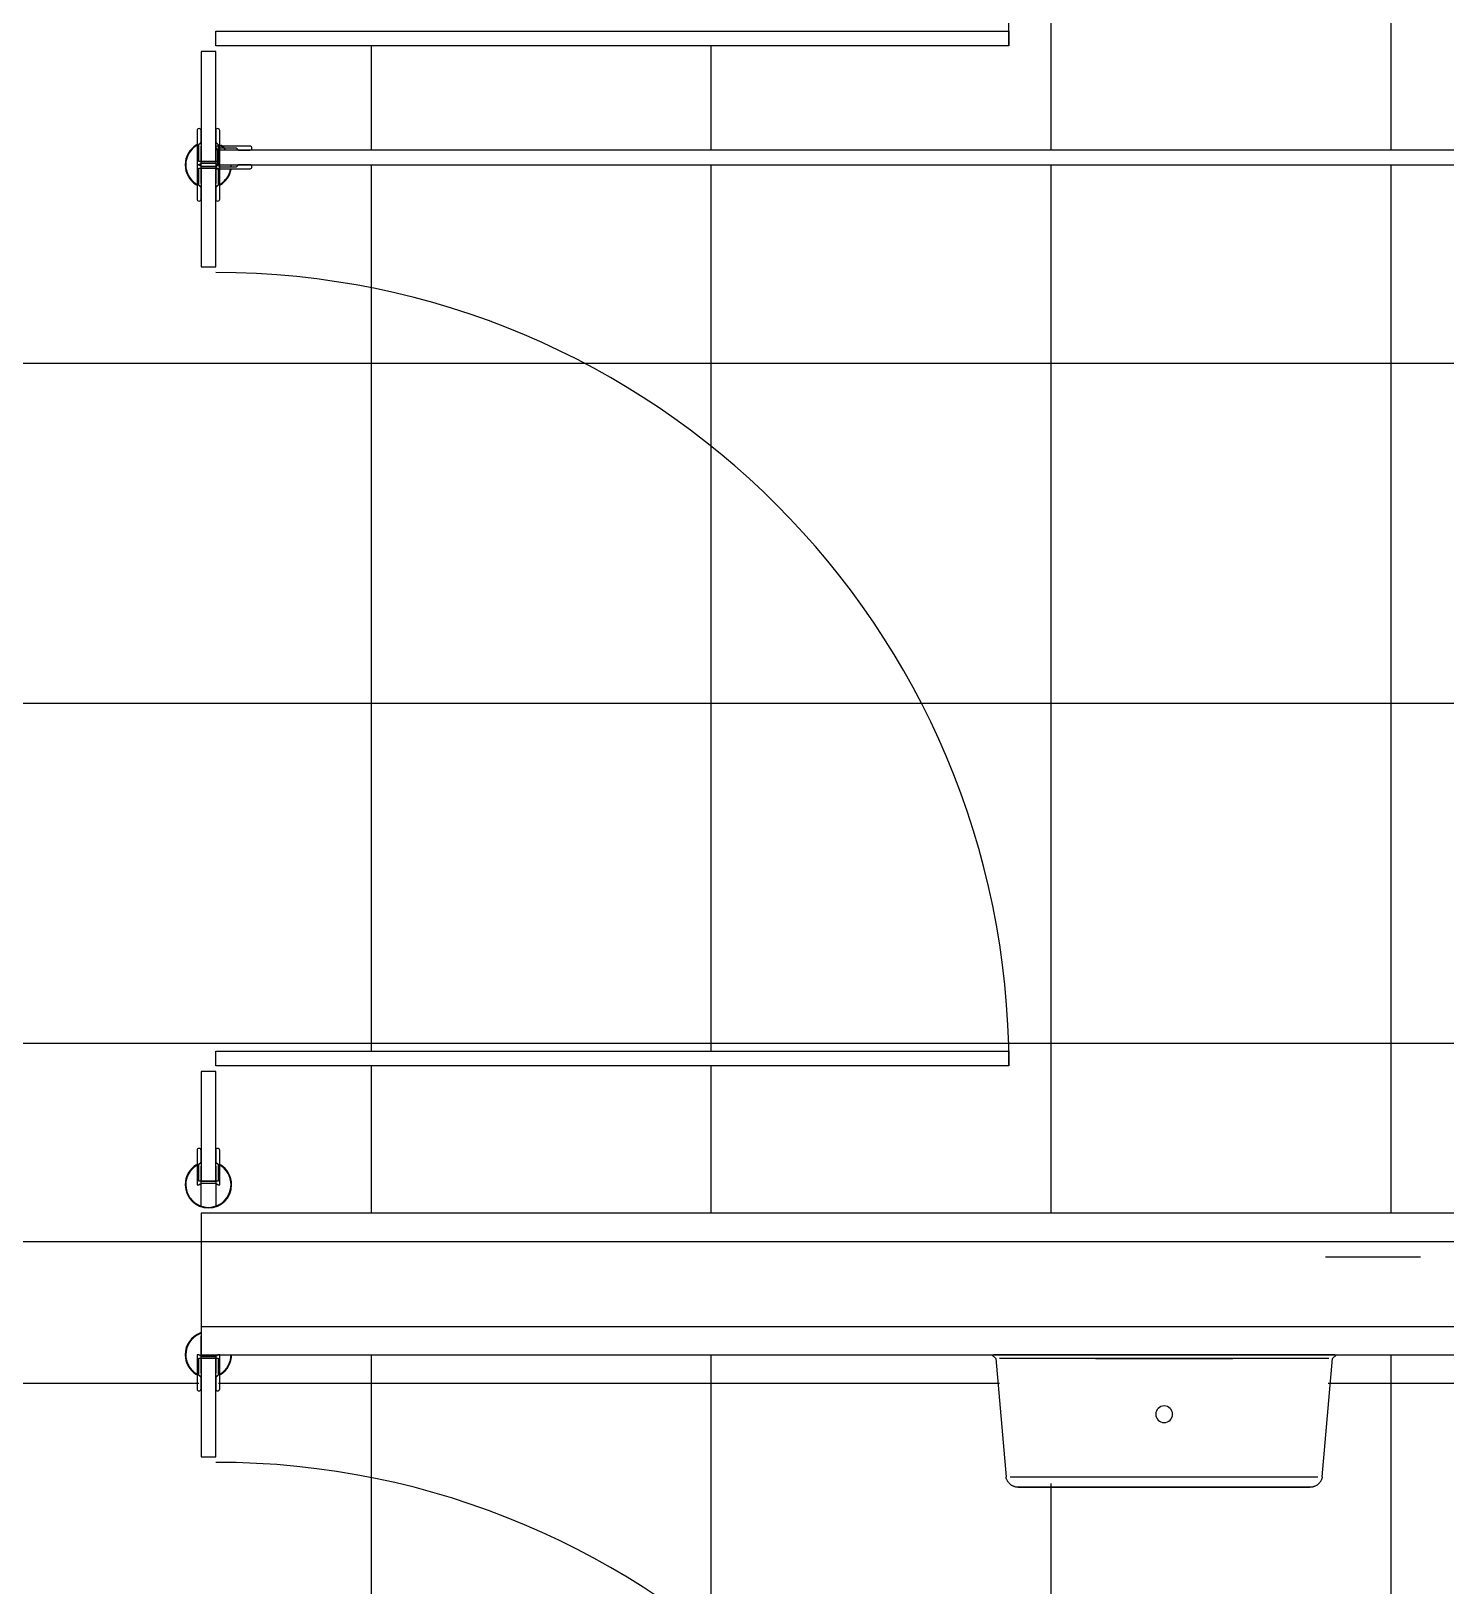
# Model space of a CAD drawing. Header units: millimetres. Extents: x -145636 to 131102, y -135903 to -7470.
# Drawn here: x 25695 to 26943, y -22302 to -20930 of the extents above; entities that cross this region are included whole.
import ezdxf

# ---------------------------------------------------------------- set-up
doc = ezdxf.new("R2010")
doc.units = ezdxf.units.MM
doc.layers.add('M_ARCHI', color=8, linetype='Continuous')

# ---------------------------------------------------------------- blocks, each defined once
blk = doc.blocks.new('RF Archi 21.10.2024')
at = {"layer": 'M_ARCHI', "color": 8, "linetype": 'Continuous'}
for p, q in [((-139811, -36553.5), (-139811, -37440.5)), ((-139511, -36553.5), (-139511, -37440.5)), ((-140411, -37348.5), (-140411, -37440.5)), ((-140111, -37348.5), (-140111, -37440.5)), ((-140411, -37453.5), (-140411, -38235.5)), ((-140111, -37453.5), (-140111, -38235.5)), ((-139811, -37453.5), (-139811, -38378.5)), ((-139511, -37453.5), (-139511, -38378.5)), ((-142811, -37628.5), (-138761, -37628.5)), ((-142811, -37928.5), (-138761, -37928.5)), ((-142811, -38228.5), (-139036, -38228.5)), ((-140411, -38248.5), (-140411, -38378.5)), ((-140111, -38248.5), (-140111, -38378.5)), ((-139568.6, -38417.1), (-139484.8, -38417.1)), ((-140411, -38503.5), (-140411, -39285.5)), ((-140111, -38503.5), (-140111, -39285.5)), ((-139511, -38503.5), (-139511, -38737.4)), ((-142811, -38528.5), (-140564.5, -38528.5)), ((-140563.9, -38528.5), (-140563.1, -38528.5)), ((-140545.5, -38528.5), (-139856.3, -38528.5)), ((-139566.3, -38528.5), (-139036, -38528.5)), ((-139811, -38617.2), (-139811, -39390.5))]:
    blk.add_line(p, q, dxfattribs=at)
at = {"layer": 'M_ARCHI', "color": 8}
for p, q in [((-140548, -37335.5), (-139848, -37335.5)), ((-140548, -37348.5), (-140548, -37335.5)), ((-139848, -37348.5), (-140548, -37348.5)), ((-139848, -37335.5), (-139848, -37348.5)), ((-140548, -37353.5), (-140561, -37353.5)), ((-140561, -37353.5), (-140561, -37450.5)), ((-140548, -37450.5), (-140548, -37353.5)), ((-140564.5, -37423.2), (-140564.5, -37453.5)), ((-140561, -37433.5), (-140561, -37423.2)), ((-140548, -37423.2), (-140548, -37433.5)), ((-140544.5, -37453.5), (-140544.5, -37423.2)), ((-140572.6, -37445), (-140572.9, -37445.7)), ((-140572.6, -37445), (-140572.9, -37445.7)), ((-140572.2, -37444.2), (-140572.6, -37445)), ((-140572.2, -37444.2), (-140572.6, -37445)), ((-140571.9, -37443.5), (-140572.2, -37444.2)), ((-140571.9, -37443.5), (-140572.2, -37444.2)), ((-140571.5, -37442.9), (-140571.9, -37443.5)), ((-140571.5, -37442.9), (-140571.9, -37443.5)), ((-140571, -37442.2), (-140571.5, -37442.9)), ((-140571, -37442.2), (-140571.5, -37442.9)), ((-140570.5, -37441.5), (-140571, -37442.2)), ((-140570.5, -37441.5), (-140571, -37442.2)), ((-140570.1, -37440.9), (-140570.5, -37441.5)), ((-140570.1, -37440.9), (-140570.5, -37441.5)), ((-140569.5, -37440.3), (-140570.1, -37440.9)), ((-140569.5, -37440.3), (-140570.1, -37440.9)), ((-140569, -37439.7), (-140569.5, -37440.3)), ((-140569, -37439.7), (-140569.5, -37440.3)), ((-140568.4, -37439.1), (-140569, -37439.7)), ((-140568.4, -37439.1), (-140569, -37439.7)), ((-140567.9, -37438.6), (-140568.4, -37439.1)), ((-140567.9, -37438.6), (-140568.4, -37439.1)), ((-140567.3, -37438.1), (-140567.9, -37438.6)), ((-140567.3, -37438.1), (-140567.9, -37438.6)), ((-140566.6, -37437.6), (-140567.3, -37438.1)), ((-140566.6, -37437.6), (-140567.3, -37438.1)), ((-140566, -37437.1), (-140566.6, -37437.6)), ((-140566, -37437.1), (-140566.6, -37437.6)), ((-140565.3, -37436.6), (-140566, -37437.1)), ((-140565.3, -37436.6), (-140566, -37437.1)), ((-140564.6, -37436.2), (-140565.3, -37436.6)), ((-140564.6, -37436.2), (-140565.3, -37436.6)), ((-140562.5, -37435.1), (-140563.2, -37435.5)), ((-140562.5, -37435.1), (-140563.2, -37435.5)), ((-140563, -37435.5), (-140561, -37433.5)), ((-140563, -37450.5), (-140563, -37435.5)), ((-140561.8, -37434.8), (-140562.5, -37435.1)), ((-140561.8, -37434.8), (-140562.5, -37435.1)), ((-140561, -37434.6), (-140561.8, -37434.8)), ((-140561, -37434.6), (-140561.8, -37434.8)), ((-140548, -37433.5), (-140546, -37435.5)), ((-140547.3, -37434.8), (-140548, -37434.6)), ((-140547.3, -37434.8), (-140548, -37434.6)), ((-140517.8, -37437), (-140548, -37437)), ((-140548, -37437), (-140548, -37438.5)), ((-140548, -37438.5), (-140546.5, -37440.5)), ((-140546.5, -37435.1), (-140547.3, -37434.8)), ((-140546.5, -37435.1), (-140547.3, -37434.8)), ((-140545.8, -37435.5), (-140546.5, -37435.1)), ((-140545.8, -37435.5), (-140546.5, -37435.1)), ((-140546.5, -37440.5), (-140546.5, -37453.5)), ((-140546, -37435.5), (-140546, -37450.5)), ((-140545, -37455.5), (-140545, -37438.5)), ((-140545, -37438.5), (-140530, -37438.5)), ((-138764, -37440.5), (-140545, -37440.5)), ((-140545, -37440.5), (-140545, -37453.5)), ((-140543.7, -37436.6), (-140544.4, -37436.2)), ((-140543.7, -37436.6), (-140544.4, -37436.2)), ((-140543, -37437.1), (-140543.7, -37436.6)), ((-140543, -37437.1), (-140543.7, -37436.6)), ((-140541.2, -37438.6), (-140541.8, -37438.1)), ((-140541.2, -37438.6), (-140541.8, -37438.1)), ((-140540.6, -37439.1), (-140541.2, -37438.6)), ((-140540.6, -37439.1), (-140541.2, -37438.6)), ((-140540, -37439.7), (-140540.6, -37439.1)), ((-140540, -37439.7), (-140540.6, -37439.1)), ((-140539.5, -37440.3), (-140540, -37439.7)), ((-140539.5, -37440.3), (-140540, -37439.7)), ((-140530, -37438.5), (-140528, -37440.5)), ((-140528, -37440.5), (-140517.8, -37440.5)), ((-140574.4, -37451.9), (-140574.5, -37452.7)), ((-140574.4, -37451.9), (-140574.5, -37452.7)), ((-140574.5, -37452.7), (-140574.5, -37453.5)), ((-140574.5, -37452.7), (-140574.5, -37453.5)), ((-140574.5, -37453.5), (-140574.5, -37454.3)), ((-140574.5, -37453.5), (-140574.5, -37454.3)), ((-140574.5, -37454.3), (-140574.4, -37455.1)), ((-140574.5, -37454.3), (-140574.4, -37455.1)), ((-140574.3, -37450.3), (-140574.4, -37451.1)), ((-140574.3, -37450.3), (-140574.4, -37451.1)), ((-140574.4, -37451.1), (-140574.4, -37451.9)), ((-140574.4, -37451.1), (-140574.4, -37451.9)), ((-140574.4, -37455.1), (-140574.4, -37455.9)), ((-140574.4, -37455.1), (-140574.4, -37455.9)), ((-140574.4, -37455.9), (-140574.3, -37456.7)), ((-140574.4, -37455.9), (-140574.3, -37456.7)), ((-140574.1, -37449.5), (-140574.3, -37450.3)), ((-140574.1, -37449.5), (-140574.3, -37450.3)), ((-140574.3, -37456.7), (-140574.1, -37457.4)), ((-140574.3, -37456.7), (-140574.1, -37457.4)), ((-140573.9, -37448.7), (-140574.1, -37449.5)), ((-140573.9, -37448.7), (-140574.1, -37449.5)), ((-140574.1, -37457.4), (-140573.9, -37458.2)), ((-140574.1, -37457.4), (-140573.9, -37458.2)), ((-140573.7, -37447.9), (-140573.9, -37448.7)), ((-140573.7, -37447.9), (-140573.9, -37448.7)), ((-140573.9, -37458.2), (-140573.7, -37459)), ((-140573.9, -37458.2), (-140573.7, -37459)), ((-140573.5, -37447.2), (-140573.7, -37447.9)), ((-140573.5, -37447.2), (-140573.7, -37447.9)), ((-140573.2, -37446.4), (-140573.5, -37447.2)), ((-140573.2, -37446.4), (-140573.5, -37447.2)), ((-140572.9, -37445.7), (-140573.2, -37446.4)), ((-140572.9, -37445.7), (-140573.2, -37446.4)), ((-140563, -37453.5), (-140564.5, -37453.5)), ((-140564.5, -37453.5), (-140564.5, -37483.7)), ((-140564.5, -37453.5), (-140563, -37453.5)), ((-140546, -37450.5), (-140563, -37450.5)), ((-140563, -37453.5), (-140561, -37452)), ((-140561, -37455), (-140563, -37453.5)), ((-140563, -37471.5), (-140563, -37456.5)), ((-140563, -37456.5), (-140546, -37456.5)), ((-140561, -37450.5), (-140548, -37450.5)), ((-140561, -37452), (-140548, -37452)), ((-140548, -37455), (-140561, -37455)), ((-140548, -37456.5), (-140561, -37456.5)), ((-140561, -37456.5), (-140561, -37543.5)), ((-140548, -37452), (-140546, -37453.5)), ((-140546.5, -37453.5), (-140548, -37455.5)), ((-140546, -37453.5), (-140548, -37455)), ((-140548, -37455.5), (-140548, -37457)), ((-140548, -37543.5), (-140548, -37456.5)), ((-140548, -37457), (-140517.8, -37457)), ((-140544.5, -37453.5), (-140546, -37453.5)), ((-140546, -37453.5), (-140544.5, -37453.5)), ((-140546, -37456.5), (-140546, -37471.5)), ((-140545, -37453.5), (-138764, -37453.5)), ((-140530, -37455.5), (-140545, -37455.5)), ((-140544.5, -37483.7), (-140544.5, -37453.5)), ((-140535.3, -37459), (-140535.1, -37458.2)), ((-140535.3, -37459), (-140535.1, -37458.2)), ((-140535.1, -37458.2), (-140534.9, -37457.4)), ((-140535.1, -37458.2), (-140534.9, -37457.4)), ((-140534.9, -37457.4), (-140534.8, -37456.7)), ((-140534.9, -37457.4), (-140534.8, -37456.7)), ((-140534.6, -37455.1), (-140534.5, -37454.3)), ((-140534.6, -37455.1), (-140534.5, -37454.3)), ((-140534.5, -37454.3), (-140534.5, -37453.5)), ((-140534.5, -37454.3), (-140534.5, -37453.5)), ((-140528, -37453.5), (-140530, -37455.5)), ((-140517.8, -37453.5), (-140528, -37453.5)), ((-140573.7, -37459), (-140573.5, -37459.8)), ((-140573.7, -37459), (-140573.5, -37459.8)), ((-140573.5, -37459.8), (-140573.2, -37460.5)), ((-140573.5, -37459.8), (-140573.2, -37460.5)), ((-140573.2, -37460.5), (-140572.9, -37461.3)), ((-140573.2, -37460.5), (-140572.9, -37461.3)), ((-140572.9, -37461.3), (-140572.6, -37462)), ((-140572.9, -37461.3), (-140572.6, -37462)), ((-140572.6, -37462), (-140572.2, -37462.7)), ((-140572.6, -37462), (-140572.2, -37462.7)), ((-140572.2, -37462.7), (-140571.9, -37463.4)), ((-140572.2, -37462.7), (-140571.9, -37463.4)), ((-140571.9, -37463.4), (-140571.5, -37464.1)), ((-140571.9, -37463.4), (-140571.5, -37464.1)), ((-140571.5, -37464.1), (-140571, -37464.8)), ((-140571.5, -37464.1), (-140571, -37464.8)), ((-140571, -37464.8), (-140570.5, -37465.4)), ((-140571, -37464.8), (-140570.5, -37465.4)), ((-140570.5, -37465.4), (-140570.1, -37466)), ((-140570.5, -37465.4), (-140570.1, -37466)), ((-140570.1, -37466), (-140569.5, -37466.7)), ((-140570.1, -37466), (-140569.5, -37466.7)), ((-140569.5, -37466.7), (-140569, -37467.2)), ((-140569.5, -37466.7), (-140569, -37467.2)), ((-140569, -37467.2), (-140568.4, -37467.8)), ((-140569, -37467.2), (-140568.4, -37467.8)), ((-140568.4, -37467.8), (-140567.9, -37468.4)), ((-140568.4, -37467.8), (-140567.9, -37468.4)), ((-140567.9, -37468.4), (-140567.2, -37468.9)), ((-140567.9, -37468.4), (-140567.2, -37468.9)), ((-140567.2, -37468.9), (-140566.6, -37469.4)), ((-140567.2, -37468.9), (-140566.6, -37469.4)), ((-140566.6, -37469.4), (-140566, -37469.9)), ((-140566.6, -37469.4), (-140566, -37469.9)), ((-140566, -37469.9), (-140565.3, -37470.3)), ((-140566, -37469.9), (-140565.3, -37470.3)), ((-140565.3, -37470.3), (-140564.6, -37470.7)), ((-140565.3, -37470.3), (-140564.6, -37470.7)), ((-140563.2, -37471.5), (-140562.5, -37471.8)), ((-140563.2, -37471.5), (-140562.5, -37471.8)), ((-140561, -37473.5), (-140563, -37471.5)), ((-140562.5, -37471.8), (-140561.8, -37472.1)), ((-140562.5, -37471.8), (-140561.8, -37472.1)), ((-140561.8, -37472.1), (-140561, -37472.4)), ((-140561.8, -37472.1), (-140561, -37472.4)), ((-140546, -37471.5), (-140548, -37473.5)), ((-140548, -37472.4), (-140547.3, -37472.1)), ((-140548, -37472.4), (-140547.3, -37472.1)), ((-140547.3, -37472.1), (-140546.5, -37471.8)), ((-140547.3, -37472.1), (-140546.5, -37471.8)), ((-140546.5, -37471.8), (-140545.8, -37471.5)), ((-140546.5, -37471.8), (-140545.8, -37471.5)), ((-140544.4, -37470.7), (-140543.7, -37470.3)), ((-140544.4, -37470.7), (-140543.7, -37470.3)), ((-140543.7, -37470.3), (-140543, -37469.9)), ((-140543.7, -37470.3), (-140543, -37469.9)), ((-140543, -37469.9), (-140542.4, -37469.4)), ((-140543, -37469.9), (-140542.4, -37469.4)), ((-140542.4, -37469.4), (-140541.8, -37468.9)), ((-140542.4, -37469.4), (-140541.8, -37468.9)), ((-140541.8, -37468.9), (-140541.2, -37468.4)), ((-140541.8, -37468.9), (-140541.2, -37468.4)), ((-140541.2, -37468.4), (-140540.6, -37467.8)), ((-140541.2, -37468.4), (-140540.6, -37467.8)), ((-140540.6, -37467.8), (-140540, -37467.2)), ((-140540.6, -37467.8), (-140540, -37467.2)), ((-140540, -37467.2), (-140539.5, -37466.7)), ((-140540, -37467.2), (-140539.5, -37466.7)), ((-140539.5, -37466.7), (-140539, -37466)), ((-140539.5, -37466.7), (-140539, -37466)), ((-140539, -37466), (-140538.5, -37465.4)), ((-140539, -37466), (-140538.5, -37465.4)), ((-140538.5, -37465.4), (-140538, -37464.8)), ((-140538.5, -37465.4), (-140538, -37464.8)), ((-140538, -37464.8), (-140537.6, -37464.1)), ((-140538, -37464.8), (-140537.6, -37464.1)), ((-140537.6, -37464.1), (-140537.1, -37463.4)), ((-140537.6, -37464.1), (-140537.1, -37463.4)), ((-140537.1, -37463.4), (-140536.8, -37462.7)), ((-140537.1, -37463.4), (-140536.8, -37462.7)), ((-140536.8, -37462.7), (-140536.4, -37462)), ((-140536.8, -37462.7), (-140536.4, -37462)), ((-140536.4, -37462), (-140536.1, -37461.3)), ((-140536.4, -37462), (-140536.1, -37461.3)), ((-140536.1, -37461.3), (-140535.8, -37460.5)), ((-140536.1, -37461.3), (-140535.8, -37460.5)), ((-140535.8, -37460.5), (-140535.5, -37459.8)), ((-140535.8, -37460.5), (-140535.5, -37459.8)), ((-140535.5, -37459.8), (-140535.3, -37459)), ((-140535.5, -37459.8), (-140535.3, -37459)), ((-140561, -37483.7), (-140561, -37473.5)), ((-140548, -37473.5), (-140548, -37483.7)), ((-140561, -37543.5), (-140548, -37543.5)), ((-140548, -38235.5), (-139848, -38235.5)), ((-140548, -38248.5), (-140548, -38235.5)), ((-139848, -38235.5), (-139848, -38248.5)), ((-140548, -38253.5), (-140561, -38253.5)), ((-140561, -38253.5), (-140561, -38350.5)), ((-139848, -38248.5), (-140548, -38248.5)), ((-140548, -38350.5), (-140548, -38253.5)), ((-140565.3, -38336.6), (-140566, -38337.1)), ((-140564.6, -38336.2), (-140565.3, -38336.6)), ((-140564.5, -38323.2), (-140564.5, -38353.5)), ((-140562.5, -38335.1), (-140563.2, -38335.5)), ((-140563, -38335.5), (-140561, -38333.5)), ((-140563, -38350.5), (-140563, -38335.5)), ((-140561.8, -38334.8), (-140562.5, -38335.1)), ((-140561, -38334.6), (-140561.8, -38334.8)), ((-140561, -38333.5), (-140561, -38323.2)), ((-140548, -38323.2), (-140548, -38333.5)), ((-140548, -38333.5), (-140546, -38335.5)), ((-140547.3, -38334.8), (-140548, -38334.6)), ((-140546.5, -38335.1), (-140547.3, -38334.8)), ((-140545.8, -38335.5), (-140546.5, -38335.1)), ((-140546, -38335.5), (-140546, -38350.5)), ((-140544.5, -38353.5), (-140544.5, -38323.2)), ((-140543.7, -38336.6), (-140544.4, -38336.2)), ((-140543, -38337.1), (-140543.7, -38336.6)), ((-140574.3, -38350.3), (-140574.4, -38351.1)), ((-140574.1, -38349.5), (-140574.3, -38350.3)), ((-140573.9, -38348.7), (-140574.1, -38349.5)), ((-140573.7, -38347.9), (-140573.9, -38348.7)), ((-140573.5, -38347.2), (-140573.7, -38347.9)), ((-140573.2, -38346.4), (-140573.5, -38347.2)), ((-140572.9, -38345.7), (-140573.2, -38346.4)), ((-140572.6, -38345), (-140572.9, -38345.7)), ((-140572.2, -38344.2), (-140572.6, -38345)), ((-140571.9, -38343.5), (-140572.2, -38344.2)), ((-140571.5, -38342.9), (-140571.9, -38343.5)), ((-140571, -38342.2), (-140571.5, -38342.9)), ((-140570.5, -38341.5), (-140571, -38342.2)), ((-140570.1, -38340.9), (-140570.5, -38341.5)), ((-140569.5, -38340.3), (-140570.1, -38340.9)), ((-140569, -38339.7), (-140569.5, -38340.3)), ((-140568.4, -38339.1), (-140569, -38339.7)), ((-140567.9, -38338.6), (-140568.4, -38339.1)), ((-140567.3, -38338.1), (-140567.9, -38338.6)), ((-140566.6, -38337.6), (-140567.3, -38338.1)), ((-140566, -38337.1), (-140566.6, -38337.6)), ((-140546, -38350.5), (-140563, -38350.5)), ((-140561, -38350.5), (-140548, -38350.5)), ((-140542.4, -38337.6), (-140543, -38337.1)), ((-140541.8, -38338.1), (-140542.4, -38337.6)), ((-140541.2, -38338.6), (-140541.8, -38338.1)), ((-140540.6, -38339.1), (-140541.2, -38338.6)), ((-140540, -38339.7), (-140540.6, -38339.1)), ((-140539.5, -38340.3), (-140540, -38339.7)), ((-140539, -38340.9), (-140539.5, -38340.3)), ((-140538.5, -38341.5), (-140539, -38340.9)), ((-140538, -38342.2), (-140538.5, -38341.5)), ((-140537.6, -38342.8), (-140538, -38342.2)), ((-140537.1, -38343.5), (-140537.6, -38342.8)), ((-140536.8, -38344.2), (-140537.1, -38343.5)), ((-140536.4, -38345), (-140536.8, -38344.2)), ((-140536.1, -38345.7), (-140536.4, -38345)), ((-140535.8, -38346.4), (-140536.1, -38345.7)), ((-140535.5, -38347.2), (-140535.8, -38346.4)), ((-140535.3, -38347.9), (-140535.5, -38347.2)), ((-140535.1, -38348.7), (-140535.3, -38347.9)), ((-140534.9, -38349.5), (-140535.1, -38348.7)), ((-140534.8, -38350.3), (-140534.9, -38349.5)), ((-140534.6, -38351.1), (-140534.8, -38350.3)), ((-140574.4, -38351.9), (-140574.5, -38352.7)), ((-140574.5, -38352.7), (-140574.5, -38353.5)), ((-140574.5, -38353.5), (-140574.5, -38354.3)), ((-140574.5, -38354.3), (-140574.4, -38355.1)), ((-140574.4, -38351.1), (-140574.4, -38351.9)), ((-140574.4, -38355.1), (-140574.4, -38355.9)), ((-140574.4, -38355.9), (-140574.3, -38356.7)), ((-140574.3, -38356.7), (-140574.1, -38357.4)), ((-140574.1, -38357.4), (-140573.9, -38358.2)), ((-140573.9, -38358.2), (-140573.7, -38359)), ((-140573.7, -38359), (-140573.5, -38359.8)), ((-140573.5, -38359.8), (-140573.2, -38360.5)), ((-140573.2, -38360.5), (-140572.9, -38361.3)), ((-140572.9, -38361.3), (-140572.6, -38362)), ((-140572.6, -38362), (-140572.2, -38362.7)), ((-140572.2, -38362.7), (-140571.9, -38363.4)), ((-140571.9, -38363.4), (-140571.5, -38364.1)), ((-140571.5, -38364.1), (-140571, -38364.8)), ((-140564.5, -38353.5), (-140563, -38353.5)), ((-140563, -38353.5), (-140561, -38352)), ((-140561, -38352), (-140548, -38352)), ((-140548, -38352), (-140546, -38353.5)), ((-140546, -38353.5), (-140544.5, -38353.5)), ((-140538, -38364.8), (-140537.6, -38364.1)), ((-140537.6, -38364.1), (-140537.1, -38363.4)), ((-140537.1, -38363.4), (-140536.8, -38362.7)), ((-140536.8, -38362.7), (-140536.4, -38362)), ((-140536.4, -38362), (-140536.1, -38361.3)), ((-140536.1, -38361.3), (-140535.8, -38360.5)), ((-140535.8, -38360.5), (-140535.5, -38359.8)), ((-140535.5, -38359.8), (-140535.3, -38359)), ((-140535.3, -38359), (-140535.1, -38358.2)), ((-140535.1, -38358.2), (-140534.9, -38357.4)), ((-140534.9, -38357.4), (-140534.8, -38356.7)), ((-140534.8, -38356.7), (-140534.6, -38355.9)), ((-140534.6, -38351.9), (-140534.6, -38351.1)), ((-140534.5, -38352.7), (-140534.6, -38351.9)), ((-140534.6, -38355.1), (-140534.5, -38354.3)), ((-140534.6, -38355.9), (-140534.6, -38355.1)), ((-140534.5, -38353.5), (-140534.5, -38352.7)), ((-140534.5, -38354.3), (-140534.5, -38353.5)), ((-140571, -38364.8), (-140570.5, -38365.4)), ((-140570.5, -38365.4), (-140570.1, -38366)), ((-140570.1, -38366), (-140569.5, -38366.7)), ((-140569.5, -38366.7), (-140569, -38367.2)), ((-140569, -38367.2), (-140568.4, -38367.8)), ((-140568.4, -38367.8), (-140567.9, -38368.4)), ((-140567.9, -38368.4), (-140567.2, -38368.9)), ((-140567.2, -38368.9), (-140566.6, -38369.4)), ((-140566.6, -38369.4), (-140566, -38369.9)), ((-140566, -38369.9), (-140565.3, -38370.3)), ((-140565.3, -38370.3), (-140564.6, -38370.7)), ((-140564.6, -38370.7), (-140563.9, -38371.1)), ((-140563.9, -38371.1), (-140563.2, -38371.5)), ((-140563.2, -38371.5), (-140562.5, -38371.8)), ((-140562.5, -38371.8), (-140561.8, -38372.1)), ((-140561.8, -38372.1), (-140561, -38372.4)), ((-140548, -38372.4), (-140547.3, -38372.1)), ((-140547.3, -38372.1), (-140546.5, -38371.8)), ((-140546.5, -38371.8), (-140545.8, -38371.5)), ((-140545.8, -38371.5), (-140545.1, -38371.1)), ((-140545.1, -38371.1), (-140544.4, -38370.7)), ((-140544.4, -38370.7), (-140543.7, -38370.3)), ((-140543.7, -38370.3), (-140543, -38369.9)), ((-140543, -38369.9), (-140542.4, -38369.4)), ((-140542.4, -38369.4), (-140541.8, -38368.9)), ((-140541.8, -38368.9), (-140541.2, -38368.4)), ((-140541.2, -38368.4), (-140540.6, -38367.8)), ((-140540.6, -38367.8), (-140540, -38367.2)), ((-140540, -38367.2), (-140539.5, -38366.7)), ((-140539.5, -38366.7), (-140539, -38366)), ((-140539, -38366), (-140538.5, -38365.4)), ((-140538.5, -38365.4), (-140538, -38364.8)), ((-139036, -38378.5), (-140561, -38378.5)), ((-140561, -38378.5), (-140561, -38503.5)), ((-152583.2, -38403.5), (-121724.8, -38403.5)), ((-140566.6, -38487.6), (-140567.3, -38488.1)), ((-140566, -38487.1), (-140566.6, -38487.6)), ((-140565.3, -38486.6), (-140566, -38487.1)), ((-140564.6, -38486.2), (-140565.3, -38486.6)), ((-140563.9, -38485.8), (-140564.6, -38486.2)), ((-140563.2, -38485.5), (-140563.9, -38485.8)), ((-140562.5, -38485.1), (-140563.2, -38485.5)), ((-140561.8, -38484.8), (-140562.5, -38485.1)), ((-140561, -38484.6), (-140561.8, -38484.8)), ((-140561, -38478.5), (-139036, -38478.5)), ((-140574.3, -38500.3), (-140574.4, -38501.1)), ((-140574.4, -38501.1), (-140574.4, -38501.9)), ((-140574.1, -38499.5), (-140574.3, -38500.3)), ((-140573.9, -38498.7), (-140574.1, -38499.5)), ((-140573.7, -38497.9), (-140573.9, -38498.7)), ((-140573.5, -38497.2), (-140573.7, -38497.9)), ((-140573.2, -38496.4), (-140573.5, -38497.2)), ((-140572.9, -38495.7), (-140573.2, -38496.4)), ((-140572.6, -38495), (-140572.9, -38495.7)), ((-140572.2, -38494.2), (-140572.6, -38495)), ((-140571.9, -38493.5), (-140572.2, -38494.2)), ((-140571.5, -38492.9), (-140571.9, -38493.5)), ((-140571, -38492.2), (-140571.5, -38492.9)), ((-140570.5, -38491.5), (-140571, -38492.2)), ((-140570.1, -38490.9), (-140570.5, -38491.5)), ((-140569.5, -38490.3), (-140570.1, -38490.9)), ((-140569, -38489.7), (-140569.5, -38490.3)), ((-140568.4, -38489.1), (-140569, -38489.7)), ((-140567.9, -38488.6), (-140568.4, -38489.1)), ((-140567.3, -38488.1), (-140567.9, -38488.6)), ((-140574.4, -38501.9), (-140574.5, -38502.7)), ((-140574.5, -38502.7), (-140574.5, -38503.5)), ((-140574.5, -38503.5), (-140574.5, -38504.3)), ((-140574.5, -38504.3), (-140574.4, -38505.1)), ((-140574.4, -38505.1), (-140574.4, -38505.9)), ((-140574.4, -38505.9), (-140574.3, -38506.7)), ((-140574.3, -38506.7), (-140574.1, -38507.4)), ((-140574.1, -38507.4), (-140573.9, -38508.2)), ((-140573.9, -38508.2), (-140573.7, -38509)), ((-140573.7, -38509), (-140573.5, -38509.8)), ((-140573.5, -38509.8), (-140573.2, -38510.5)), ((-140573.2, -38510.5), (-140572.9, -38511.3)), ((-140572.9, -38511.3), (-140572.6, -38512)), ((-140572.6, -38512), (-140572.2, -38512.7)), ((-140572.2, -38512.7), (-140571.9, -38513.4)), ((-140571.9, -38513.4), (-140571.5, -38514.1)), ((-140571.5, -38514.1), (-140571, -38514.8)), ((-140571, -38514.8), (-140570.5, -38515.4)), ((-140563, -38503.5), (-140564.5, -38503.5)), ((-140564.5, -38503.5), (-140564.5, -38533.7)), ((-140561, -38505), (-140563, -38503.5)), ((-140563, -38521.5), (-140563, -38506.5)), ((-140563, -38506.5), (-140546, -38506.5)), ((-140561, -38503.5), (-139036, -38503.5)), ((-140548, -38505), (-140561, -38505)), ((-140548, -38506.5), (-140561, -38506.5)), ((-140561, -38506.5), (-140561, -38593.5)), ((-140546, -38503.5), (-140548, -38505)), ((-140548, -38593.5), (-140548, -38506.5)), ((-140544.5, -38503.5), (-140546, -38503.5)), ((-140546, -38506.5), (-140546, -38521.5)), ((-140544.5, -38533.7), (-140544.5, -38503.5)), ((-140538.5, -38515.4), (-140538, -38514.8)), ((-140538, -38514.8), (-140537.6, -38514.1)), ((-140537.6, -38514.1), (-140537.1, -38513.4)), ((-140537.1, -38513.4), (-140536.8, -38512.7)), ((-140536.8, -38512.7), (-140536.4, -38512)), ((-140536.4, -38512), (-140536.1, -38511.3)), ((-140536.1, -38511.3), (-140535.8, -38510.5)), ((-140535.8, -38510.5), (-140535.5, -38509.8)), ((-140535.5, -38509.8), (-140535.3, -38509)), ((-140535.3, -38509), (-140535.1, -38508.2)), ((-140535.1, -38508.2), (-140534.9, -38507.4)), ((-140534.9, -38507.4), (-140534.8, -38506.7)), ((-140534.8, -38506.7), (-140534.6, -38505.9)), ((-140534.6, -38505.1), (-140534.5, -38504.3)), ((-140534.6, -38505.9), (-140534.6, -38505.1)), ((-140534.5, -38504.3), (-140534.5, -38503.5)), ((-139863.2, -38503.5), (-139859.7, -38507)), ((-139711, -38503.5), (-139861.7, -38503.5)), ((-139861.7, -38503.5), (-139711, -38503.5)), ((-139859.7, -38507), (-139850.5, -38611.4)), ((-139711, -38507), (-139856.3, -38507)), ((-139847.9, -38506.5), (-139847.9, -38506.5)), ((-139771.6, -38507), (-139711, -38507)), ((-139711, -38503.5), (-139560.3, -38503.5)), ((-139560.3, -38503.5), (-139711, -38503.5)), ((-139711, -38507), (-139650.5, -38507)), ((-139565.8, -38507), (-139711, -38507)), ((-139574.2, -38506.5), (-139574.2, -38506.5)), ((-139571.5, -38611.4), (-139562.3, -38507)), ((-139562.3, -38507), (-139558.8, -38503.5)), ((-140570.5, -38515.4), (-140570.1, -38516)), ((-140570.1, -38516), (-140569.5, -38516.7)), ((-140569.5, -38516.7), (-140569, -38517.2)), ((-140569, -38517.2), (-140568.4, -38517.8)), ((-140568.4, -38517.8), (-140567.9, -38518.4)), ((-140567.9, -38518.4), (-140567.2, -38518.9)), ((-140567.2, -38518.9), (-140566.6, -38519.4)), ((-140566.6, -38519.4), (-140566, -38519.9)), ((-140566, -38519.9), (-140565.3, -38520.3)), ((-140565.3, -38520.3), (-140564.6, -38520.7)), ((-140563.2, -38521.5), (-140562.5, -38521.8)), ((-140561, -38523.5), (-140563, -38521.5)), ((-140562.5, -38521.8), (-140561.8, -38522.1)), ((-140561.8, -38522.1), (-140561, -38522.4)), ((-140561, -38533.7), (-140561, -38523.5)), ((-140546, -38521.5), (-140548, -38523.5)), ((-140548, -38522.4), (-140547.3, -38522.1)), ((-140548, -38523.5), (-140548, -38533.7)), ((-140547.3, -38522.1), (-140546.5, -38521.8)), ((-140546.5, -38521.8), (-140545.8, -38521.5)), ((-140544.4, -38520.7), (-140543.7, -38520.3)), ((-140543.7, -38520.3), (-140543, -38519.9)), ((-140543, -38519.9), (-140542.4, -38519.4)), ((-140542.4, -38519.4), (-140541.8, -38518.9)), ((-140541.8, -38518.9), (-140541.2, -38518.4)), ((-140541.2, -38518.4), (-140540.6, -38517.8)), ((-140540.6, -38517.8), (-140540, -38517.2)), ((-140540, -38517.2), (-140539.5, -38516.7)), ((-140539.5, -38516.7), (-140539, -38516)), ((-140539, -38516), (-140538.5, -38515.4)), ((-140561, -38593.5), (-140548, -38593.5)), ((-139850.5, -38611.8), (-139850.5, -38611.4)), ((-139850.4, -38612.2), (-139850.5, -38611.8)), ((-139850.3, -38612.7), (-139850.4, -38612.2)), ((-139850.1, -38613.1), (-139850.3, -38612.7)), ((-139850, -38613.5), (-139850.1, -38613.1)), ((-139849.8, -38613.9), (-139850, -38613.5)), ((-139849.6, -38614.3), (-139849.8, -38613.9)), ((-139849.4, -38614.7), (-139849.6, -38614.3)), ((-139849.2, -38615.1), (-139849.4, -38614.7)), ((-139849, -38615.4), (-139849.2, -38615.1)), ((-139848.7, -38615.8), (-139849, -38615.4)), ((-139848.5, -38616.2), (-139848.7, -38615.8)), ((-139848.2, -38616.5), (-139848.5, -38616.2)), ((-139847.9, -38616.8), (-139848.2, -38616.5)), ((-139847.6, -38617.1), (-139847.9, -38616.8)), ((-139847.3, -38617.5), (-139847.6, -38617.1)), ((-139847, -38617.8), (-139847.3, -38617.5)), ((-139846.6, -38618), (-139847, -38617.8)), ((-139846.8, -38611.4), (-139711, -38611.4)), ((-139846.3, -38618.3), (-139846.6, -38618)), ((-139845.9, -38618.6), (-139846.3, -38618.3)), ((-139845.6, -38618.8), (-139845.9, -38618.6)), ((-139845.2, -38619), (-139845.6, -38618.8)), ((-139844.8, -38619.2), (-139845.2, -38619)), ((-139844.4, -38619.4), (-139844.8, -38619.2)), ((-139844, -38619.6), (-139844.4, -38619.4)), ((-139843.6, -38619.8), (-139844, -38619.6)), ((-139843.2, -38619.9), (-139843.6, -38619.8)), ((-139842.8, -38620), (-139843.2, -38619.9)), ((-139842.4, -38620.2), (-139842.8, -38620)), ((-139841.9, -38620.3), (-139842.4, -38620.2)), ((-139841.5, -38620.3), (-139841.9, -38620.3)), ((-139841.1, -38620.4), (-139841.5, -38620.3)), ((-139840.6, -38620.4), (-139841.1, -38620.4)), ((-139840.2, -38620.5), (-139840.6, -38620.4)), ((-139839.8, -38620.5), (-139840.2, -38620.5)), ((-139839.7, -38620.5), (-139839.8, -38620.5)), ((-139839.8, -38620.5), (-139839.7, -38620.5)), ((-139839.6, -38620.5), (-139839.7, -38620.5)), ((-139839.7, -38620.5), (-139839.3, -38620.5)), ((-139839.2, -38620.5), (-139839.6, -38620.5)), ((-139839.3, -38620.5), (-139838.8, -38620.5)), ((-139838.7, -38620.5), (-139839.2, -38620.5)), ((-139838.8, -38620.5), (-139838.1, -38620.5)), ((-139837.9, -38620.5), (-139838.7, -38620.5)), ((-139838.1, -38620.5), (-139837.2, -38620.5)), ((-139836.9, -38620.5), (-139837.9, -38620.5)), ((-139837.2, -38620.5), (-139836.1, -38620.5)), ((-139835.7, -38620.5), (-139836.9, -38620.5)), ((-139836.1, -38620.5), (-139834.7, -38620.5)), ((-139834.3, -38620.5), (-139835.7, -38620.5)), ((-139834.7, -38620.5), (-139833.2, -38620.5)), ((-139832.8, -38620.5), (-139834.3, -38620.5)), ((-139833.2, -38620.5), (-139831.5, -38620.5)), ((-139831, -38620.5), (-139832.8, -38620.5)), ((-139831.5, -38620.5), (-139829.6, -38620.5)), ((-139829, -38620.5), (-139831, -38620.5)), ((-139829.6, -38620.5), (-139827.5, -38620.5)), ((-139826.9, -38620.5), (-139829, -38620.5)), ((-139827.5, -38620.5), (-139825.2, -38620.5)), ((-139824.6, -38620.5), (-139826.9, -38620.5)), ((-139825.2, -38620.5), (-139822.7, -38620.5)), ((-139822, -38620.5), (-139824.6, -38620.5)), ((-139822.7, -38620.5), (-139820.1, -38620.5)), ((-139819.3, -38620.5), (-139822, -38620.5)), ((-139820.1, -38620.5), (-139817.3, -38620.5)), ((-139816.5, -38620.5), (-139819.3, -38620.5)), ((-139817.3, -38620.5), (-139814.3, -38620.5)), ((-139813.4, -38620.5), (-139816.5, -38620.5)), ((-139814.3, -38620.5), (-139811.1, -38620.5)), ((-139810.2, -38620.5), (-139813.4, -38620.5)), ((-139811.1, -38620.5), (-139807.8, -38620.5)), ((-139806.9, -38620.5), (-139810.2, -38620.5)), ((-139807.8, -38620.5), (-139804.3, -38620.5)), ((-139803.4, -38620.5), (-139806.9, -38620.5)), ((-139804.3, -38620.5), (-139800.7, -38620.5)), ((-139799.7, -38620.5), (-139803.4, -38620.5)), ((-139800.7, -38620.5), (-139796.9, -38620.5)), ((-139795.9, -38620.5), (-139799.7, -38620.5)), ((-139796.9, -38620.5), (-139793, -38620.5)), ((-139792, -38620.5), (-139795.9, -38620.5)), ((-139793, -38620.5), (-139789, -38620.5)), ((-139787.9, -38620.5), (-139792, -38620.5)), ((-139789, -38620.5), (-139784.8, -38620.5)), ((-139783.7, -38620.5), (-139787.9, -38620.5)), ((-139784.8, -38620.5), (-139780.6, -38620.5)), ((-139779.4, -38620.5), (-139783.7, -38620.5)), ((-139780.6, -38620.5), (-139776.2, -38620.5)), ((-139775, -38620.5), (-139779.4, -38620.5)), ((-139776.2, -38620.5), (-139771.7, -38620.5)), ((-139770.5, -38620.5), (-139775, -38620.5)), ((-139771.7, -38620.5), (-139767.1, -38620.5)), ((-139765.8, -38620.5), (-139770.5, -38620.5)), ((-139767.1, -38620.5), (-139762.4, -38620.5)), ((-139761.1, -38620.5), (-139765.8, -38620.5)), ((-139762.4, -38620.5), (-139757.7, -38620.5)), ((-139756.4, -38620.5), (-139761.1, -38620.5)), ((-139757.7, -38620.5), (-139752.8, -38620.5)), ((-139751.5, -38620.5), (-139756.4, -38620.5)), ((-139752.8, -38620.5), (-139747.9, -38620.5)), ((-139746.6, -38620.5), (-139751.5, -38620.5)), ((-139747.9, -38620.5), (-139743, -38620.5)), ((-139741.6, -38620.5), (-139746.6, -38620.5)), ((-139743, -38620.5), (-139737.9, -38620.5)), ((-139736.6, -38620.5), (-139741.6, -38620.5)), ((-139737.9, -38620.5), (-139732.9, -38620.5)), ((-139731.5, -38620.5), (-139736.6, -38620.5)), ((-139732.9, -38620.5), (-139727.8, -38620.5)), ((-139726.4, -38620.5), (-139731.5, -38620.5)), ((-139727.8, -38620.5), (-139722.7, -38620.5)), ((-139721.3, -38620.5), (-139726.4, -38620.5)), ((-139722.7, -38620.5), (-139717.5, -38620.5)), ((-139716.2, -38620.5), (-139721.3, -38620.5)), ((-139717.5, -38620.5), (-139712.4, -38620.5)), ((-139711, -38620.5), (-139716.2, -38620.5)), ((-139712.4, -38620.5), (-139711, -38620.5)), ((-139711, -38611.4), (-139575.3, -38611.4)), ((-139711, -38620.5), (-139705.9, -38620.5)), ((-139709.6, -38620.5), (-139711, -38620.5)), ((-139704.5, -38620.5), (-139709.6, -38620.5)), ((-139705.9, -38620.5), (-139700.7, -38620.5)), ((-139699.3, -38620.5), (-139704.5, -38620.5)), ((-139700.7, -38620.5), (-139695.6, -38620.5)), ((-139694.2, -38620.5), (-139699.3, -38620.5)), ((-139695.6, -38620.5), (-139690.5, -38620.5)), ((-139689.1, -38620.5), (-139694.2, -38620.5)), ((-139690.5, -38620.5), (-139685.4, -38620.5)), ((-139684.1, -38620.5), (-139689.1, -38620.5)), ((-139685.4, -38620.5), (-139680.4, -38620.5)), ((-139679.1, -38620.5), (-139684.1, -38620.5)), ((-139680.4, -38620.5), (-139675.4, -38620.5)), ((-139674.1, -38620.5), (-139679.1, -38620.5)), ((-139675.4, -38620.5), (-139670.5, -38620.5)), ((-139669.2, -38620.5), (-139674.1, -38620.5)), ((-139670.5, -38620.5), (-139665.6, -38620.5)), ((-139664.4, -38620.5), (-139669.2, -38620.5)), ((-139665.6, -38620.5), (-139660.9, -38620.5)), ((-139659.6, -38620.5), (-139664.4, -38620.5)), ((-139660.9, -38620.5), (-139656.2, -38620.5)), ((-139654.9, -38620.5), (-139659.6, -38620.5)), ((-139656.2, -38620.5), (-139651.6, -38620.5)), ((-139650.3, -38620.5), (-139654.9, -38620.5)), ((-139651.6, -38620.5), (-139647, -38620.5)), ((-139645.8, -38620.5), (-139650.3, -38620.5)), ((-139647, -38620.5), (-139642.6, -38620.5)), ((-139641.4, -38620.5), (-139645.8, -38620.5)), ((-139642.6, -38620.5), (-139638.3, -38620.5)), ((-139637.2, -38620.5), (-139641.4, -38620.5)), ((-139638.3, -38620.5), (-139634.1, -38620.5)), ((-139633, -38620.5), (-139637.2, -38620.5)), ((-139634.1, -38620.5), (-139630, -38620.5)), ((-139629, -38620.5), (-139633, -38620.5)), ((-139630, -38620.5), (-139626.1, -38620.5)), ((-139625.1, -38620.5), (-139629, -38620.5)), ((-139626.1, -38620.5), (-139622.3, -38620.5)), ((-139621.3, -38620.5), (-139625.1, -38620.5)), ((-139622.3, -38620.5), (-139618.6, -38620.5)), ((-139617.7, -38620.5), (-139621.3, -38620.5)), ((-139618.6, -38620.5), (-139615.1, -38620.5)), ((-139614.2, -38620.5), (-139617.7, -38620.5)), ((-139615.1, -38620.5), (-139611.8, -38620.5)), ((-139610.9, -38620.5), (-139614.2, -38620.5)), ((-139611.8, -38620.5), (-139608.6, -38620.5)), ((-139607.7, -38620.5), (-139610.9, -38620.5)), ((-139608.6, -38620.5), (-139605.5, -38620.5)), ((-139604.7, -38620.5), (-139607.7, -38620.5)), ((-139605.5, -38620.5), (-139602.7, -38620.5)), ((-139601.9, -38620.5), (-139604.7, -38620.5)), ((-139602.7, -38620.5), (-139600, -38620.5)), ((-139599.3, -38620.5), (-139601.9, -38620.5)), ((-139600, -38620.5), (-139597.5, -38620.5)), ((-139596.8, -38620.5), (-139599.3, -38620.5)), ((-139597.5, -38620.5), (-139595.1, -38620.5)), ((-139594.5, -38620.5), (-139596.8, -38620.5)), ((-139595.1, -38620.5), (-139593, -38620.5)), ((-139592.4, -38620.5), (-139594.5, -38620.5)), ((-139593, -38620.5), (-139591, -38620.5)), ((-139590.5, -38620.5), (-139592.4, -38620.5)), ((-139591, -38620.5), (-139589.2, -38620.5)), ((-139588.8, -38620.5), (-139590.5, -38620.5)), ((-139589.2, -38620.5), (-139587.7, -38620.5)), ((-139587.3, -38620.5), (-139588.8, -38620.5)), ((-139587.7, -38620.5), (-139586.3, -38620.5)), ((-139585.9, -38620.5), (-139587.3, -38620.5)), ((-139586.3, -38620.5), (-139585.1, -38620.5)), ((-139584.8, -38620.5), (-139585.9, -38620.5)), ((-139585.1, -38620.5), (-139584.1, -38620.5)), ((-139583.9, -38620.5), (-139584.8, -38620.5)), ((-139584.1, -38620.5), (-139583.4, -38620.5)), ((-139583.2, -38620.5), (-139583.9, -38620.5)), ((-139583.4, -38620.5), (-139582.8, -38620.5)), ((-139582.7, -38620.5), (-139583.2, -38620.5)), ((-139582.8, -38620.5), (-139582.4, -38620.5)), ((-139582.4, -38620.5), (-139582.7, -38620.5)), ((-139582.4, -38620.5), (-139582.3, -38620.5)), ((-139582.3, -38620.5), (-139582.4, -38620.5)), ((-139581.9, -38620.5), (-139582.3, -38620.5)), ((-139582.3, -38620.5), (-139582.3, -38620.5)), ((-139581.4, -38620.4), (-139581.9, -38620.5)), ((-139581, -38620.4), (-139581.4, -38620.4)), ((-139580.5, -38620.3), (-139581, -38620.4)), ((-139580.1, -38620.3), (-139580.5, -38620.3)), ((-139579.7, -38620.2), (-139580.1, -38620.3)), ((-139579.3, -38620.1), (-139579.7, -38620.2)), ((-139578.8, -38619.9), (-139579.3, -38620.1)), ((-139578.4, -38619.8), (-139578.8, -38619.9)), ((-139578, -38619.6), (-139578.4, -38619.8)), ((-139577.6, -38619.4), (-139578, -38619.6)), ((-139577.2, -38619.3), (-139577.6, -38619.4)), ((-139576.8, -38619), (-139577.2, -38619.3)), ((-139576.5, -38618.8), (-139576.8, -38619)), ((-139576.1, -38618.6), (-139576.5, -38618.8)), ((-139575.7, -38618.3), (-139576.1, -38618.6)), ((-139575.4, -38618.1), (-139575.7, -38618.3)), ((-139575.1, -38617.8), (-139575.4, -38618.1)), ((-139574.7, -38617.5), (-139575.1, -38617.8)), ((-139574.4, -38617.2), (-139574.7, -38617.5)), ((-139574.1, -38616.9), (-139574.4, -38617.2)), ((-139573.8, -38616.5), (-139574.1, -38616.9)), ((-139573.6, -38616.2), (-139573.8, -38616.5)), ((-139573.3, -38615.8), (-139573.6, -38616.2)), ((-139573.1, -38615.5), (-139573.3, -38615.8)), ((-139572.8, -38615.1), (-139573.1, -38615.5)), ((-139572.6, -38614.7), (-139572.8, -38615.1)), ((-139572.4, -38614.3), (-139572.6, -38614.7)), ((-139572.2, -38613.9), (-139572.4, -38614.3)), ((-139572.1, -38613.5), (-139572.2, -38613.9)), ((-139571.9, -38613.1), (-139572.1, -38613.5)), ((-139571.8, -38612.7), (-139571.9, -38613.1)), ((-139571.6, -38612.3), (-139571.8, -38612.7)), ((-139571.5, -38611.8), (-139571.6, -38612.3)), ((-139571.5, -38611.4), (-139571.5, -38611.8))]:
    blk.add_line(p, q, dxfattribs=at)
for centre, radius, start, end in [((-140548, -37348.5), 700, 0, 90), ((-140562.8, -37423.2), 1.75, 90, 180), ((-140562.8, -37423.2), 1.75, 0, 90), ((-140546.3, -37423.2), 1.75, 90, 180), ((-140546.3, -37423.2), 1.75, 0, 90), ((-140554.5, -37453.5), 20.5, 121.0437, 180), ((-140554.5, -37453.5), 20.5, 121.0437, 180), ((-140554.5, -37453.5), 20, 121.7857, 180), ((-140554.5, -37453.5), 20, 121.8198, 180), ((-140554.5, -37453.5), 20, 121.7857, 180), ((-140554.5, -37453.5), 20, 121.8198, 180), ((-140554.5, -37453.5), 20, 45, 58.1802), ((-140554.5, -37453.5), 20, 45, 58.1802), ((-140554.5, -37453.5), 20.5, 45, 57.5534), ((-140554.5, -37453.5), 20.5, 45, 57.5534), ((-140517.8, -37438.7), 1.75, 0, 90), ((-140517.8, -37438.7), 1.75, 270, 0), ((-140554.5, -37453.5), 20.5, 180, 238.9563), ((-140554.5, -37453.5), 20.5, 180, 238.9563), ((-140554.5, -37453.5), 20, 180, 239.2167), ((-140554.5, -37453.5), 20, 180, 238.1802), ((-140554.5, -37453.5), 20, 180, 239.2167), ((-140554.5, -37453.5), 20, 180, 238.1802), ((-140554.5, -37453.5), 20, 301.7857, 349.4055), ((-140554.5, -37453.5), 20, 301.7857, 349.4055), ((-140554.5, -37453.5), 20, 301.8198, 348.8631), ((-140554.5, -37453.5), 20, 301.8198, 348.8631), ((-140554.5, -37453.5), 20.5, 301.0437, 349.1347), ((-140554.5, -37453.5), 20.5, 301.0437, 349.1347), ((-140517.8, -37455.2), 1.75, 0, 90), ((-140517.8, -37455.2), 1.75, 270, 0), ((-140562.8, -37483.7), 1.75, 180, 270), ((-140562.8, -37483.7), 1.75, 270, 0), ((-140546.3, -37483.7), 1.75, 180, 270), ((-140546.3, -37483.7), 1.75, 270, 0), ((-140548, -38248.5), 700, 0, 90), ((-140562.8, -38323.2), 1.75, 90, 180), ((-140562.8, -38323.2), 1.75, 0, 90), ((-140546.3, -38323.2), 1.75, 90, 180), ((-140546.3, -38323.2), 1.75, 0, 90), ((-140554.5, -38353.5), 20.5, 121.0437, 180), ((-140554.5, -38353.5), 20, 121.7857, 180), ((-140554.5, -38353.5), 20, 121.8198, 180), ((-140554.5, -38353.5), 20, 0, 59.2167), ((-140554.5, -38353.5), 20, 0, 58.1802), ((-140554.5, -38353.5), 20.5, 0, 58.9563), ((-140554.5, -38353.5), 20.5, 180, 0), ((-140554.5, -38353.5), 20, 180, 251.0344), ((-140554.5, -38353.5), 20, 180, 0), ((-140554.5, -38353.5), 20, 288.9656, 0), ((-140554.5, -38503.5), 20.5, 110.1784, 180), ((-140554.5, -38503.5), 20, 108.9656, 180), ((-140554.5, -38503.5), 20, 110.6829, 180), ((-140554.5, -38503.5), 20.5, 180, 238.9563), ((-140554.5, -38503.5), 20, 180, 239.2167), ((-140554.5, -38503.5), 20, 180, 238.1802), ((-140554.5, -38503.5), 20, 301.7857, 0), ((-140554.5, -38503.5), 20, 301.8198, 0), ((-140554.5, -38503.5), 20.5, 301.0437, 0), ((-140562.8, -38533.7), 1.75, 180, 270), ((-140562.8, -38533.7), 1.75, 270, 0), ((-140546.3, -38533.7), 1.75, 180, 270), ((-140546.3, -38533.7), 1.75, 270, 0), ((-139711, -38556.1), 7.38, 0, 180), ((-139711, -38556.1), 7.38, 180, 0), ((-140548, -39298.5), 700, 0, 90)]:
    blk.add_arc(centre, radius, start, end, dxfattribs=at)
for points in [[(-140561, -37453.5), (-140561, -37451.8), (-140561, -37448.6), (-140561, -37443.9), (-140561, -37439.9), (-140561, -37437.9), (-140561, -37437.1)], [(-140561, -37453.5), (-140561, -37451.8), (-140561, -37448.6), (-140561, -37443.9), (-140561, -37439.9), (-140561, -37437.9), (-140561, -37437.1)], [(-140548, -37437.1), (-140548, -37437.9), (-140548, -37439.9), (-140548, -37443.9), (-140548, -37448.6), (-140548, -37451.8), (-140548, -37453.5)], [(-140548, -37437.1), (-140548, -37437.9), (-140548, -37439.9), (-140548, -37443.9), (-140548, -37448.6), (-140548, -37451.8), (-140548, -37453.5)], [(-140561, -37469.9), (-140561, -37469), (-140561, -37467), (-140561, -37463.1), (-140561, -37458.3), (-140561, -37455.1), (-140561, -37453.5)], [(-140561, -37469.9), (-140561, -37469), (-140561, -37467), (-140561, -37463.1), (-140561, -37458.3), (-140561, -37455.1), (-140561, -37453.5)], [(-140548, -37453.5), (-140548, -37455.1), (-140548, -37458.3), (-140548, -37463.1), (-140548, -37467), (-140548, -37469), (-140548, -37469.9)], [(-140548, -37453.5), (-140548, -37455.1), (-140548, -37458.3), (-140548, -37463.1), (-140548, -37467), (-140548, -37469), (-140548, -37469.9)], [(-140561, -38353.5), (-140561, -38351.8), (-140561, -38348.6), (-140561, -38343.9), (-140561, -38339.9), (-140561, -38337.9), (-140561, -38337.1)], [(-140548, -38337.1), (-140548, -38337.9), (-140548, -38339.9), (-140548, -38343.9), (-140548, -38348.6), (-140548, -38351.8), (-140548, -38353.5)], [(-140561, -38372.4), (-140561, -38372.4), (-140561, -38372), (-140561, -38370), (-140561, -38367), (-140561, -38363.1), (-140561, -38358.3), (-140561, -38355.1), (-140561, -38353.5)], [(-140548, -38353.5), (-140548, -38355.1), (-140548, -38358.3), (-140548, -38363.1), (-140548, -38367), (-140548, -38370), (-140548, -38372), (-140548, -38372.4), (-140548, -38372.4)], [(-140561, -38503.5), (-140561, -38501.8), (-140561, -38498.6), (-140561, -38493.9), (-140561, -38489.9), (-140561, -38487.9), (-140561, -38487.1)], [(-140561, -38519.9), (-140561, -38519), (-140561, -38517), (-140561, -38513.1), (-140561, -38508.3), (-140561, -38505.1), (-140561, -38503.5)], [(-140548, -38503.5), (-140548, -38505.1), (-140548, -38508.3), (-140548, -38513.1), (-140548, -38517), (-140548, -38519), (-140548, -38519.9)]]:
    blk.add_open_spline(points, degree=3, dxfattribs=at)

msp = doc.modelspace()

# ---------------------------------------------------------------- block references
at = {"layer": 'M_ARCHI', "color": 8, "linetype": 'Continuous'}
msp.add_blockref('RF Archi 21.10.2024', (166405.7, 16405.4), dxfattribs=at)

doc.saveas('drawing.dxf')
